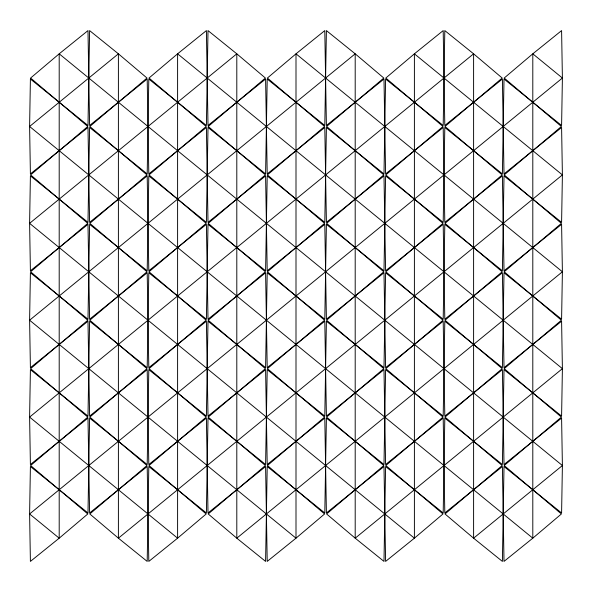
<?xml version="1.0" encoding="UTF-8"?>
<svg xmlns="http://www.w3.org/2000/svg" width="592" height="592" viewBox="0 0 592 592"><rect width="100%" height="100%" fill="white"/><g stroke="black" fill="none" stroke-linecap="round" stroke-linejoin="round"><path stroke-width="0.89" d="M30.407 79.025L29.6 126.473L30.407 173.922L87.993 127.465L89.607 222.355L147.193 175.898L148.807 270.796L206.393 224.331L208.007 319.229L265.593 272.771L267.207 367.669L324.793 321.204L326.407 416.102L383.993 369.645L385.607 464.535L443.193 418.078L444.807 512.975L502.393 466.518L504.007 561.408L532.8 538.18L561.394 513.967L504.206 465.527L561.394 417.094L504.206 368.653L561.394 320.22L504.206 271.78L561.394 223.347L504.206 174.906L561.394 126.473L504.206 78.033L532.8 53.82L561.593 30.592L562.4 78.033L561.593 125.482L504.007 79.025L502.393 173.922L444.807 127.465L443.193 222.355L385.607 175.898L383.993 270.796L326.407 224.331L324.793 319.229L267.207 272.771L265.593 367.669L208.007 321.204L206.393 416.102L148.807 369.645L147.193 464.535L89.607 418.078L87.993 512.975L30.407 466.518L29.6 513.967L30.407 561.408L59.2 538.18L87.794 513.967L30.606 465.527L87.794 417.094L30.606 368.653L87.794 320.22L30.606 271.78L87.794 223.347L30.606 174.906L87.794 126.473L30.606 78.033L59.2 53.82L87.993 30.592L89.607 125.482L147.193 79.025L148.807 173.922L206.393 127.465L208.007 222.355L265.593 175.898L267.207 270.796L324.793 224.331L326.407 319.229L383.993 272.771L385.607 367.669L443.193 321.204L444.807 416.102L502.393 369.645L504.007 464.535L561.593 418.078L562.4 465.527L561.593 512.975L504.007 466.518L502.393 561.408L473.6 538.18L445.006 513.967L502.194 465.527L445.006 417.094L502.194 368.653L445.006 320.22L502.194 271.78L445.006 223.347L502.194 174.906L445.006 126.473L502.194 78.033L473.6 53.82L444.807 30.592L443.193 125.482L385.607 79.025L383.993 173.922L326.407 127.465L324.793 222.355L267.207 175.898L265.593 270.796L208.007 224.331L206.393 319.229L148.807 272.771L147.193 367.669L89.607 321.204L87.993 416.102L30.407 369.645L29.6 417.094L30.407 464.535L87.993 418.078L89.607 512.975L147.193 466.518L148.807 561.408L177.6 538.18L206.194 513.967L149.006 465.527L206.194 417.094L149.006 368.653L206.194 320.22L149.006 271.78L206.194 223.347L149.006 174.906L206.194 126.473L149.006 78.033L177.6 53.82L206.393 30.592L208.007 125.482L265.593 79.025L267.207 173.922L324.793 127.465L326.407 222.355L383.993 175.898L385.607 270.796L443.193 224.331L444.807 319.229L502.393 272.771L504.007 367.669L561.593 321.204L562.4 368.653L561.593 416.102L504.007 369.645L502.393 464.535L444.807 418.078L443.193 512.975L385.607 466.518L383.993 561.408L355.2 538.18L326.606 513.967L383.794 465.527L326.606 417.094L383.794 368.653L326.606 320.22L383.794 271.78L326.606 223.347L383.794 174.906L326.606 126.473L383.794 78.033L355.2 53.82L326.407 30.592L324.793 125.482L267.207 79.025L265.593 173.922L208.007 127.465L206.393 222.355L148.807 175.898L147.193 270.796L89.607 224.331L87.993 319.229L30.407 272.771L29.6 320.22L30.407 367.669L87.993 321.204L89.607 416.102L147.193 369.645L148.807 464.535L206.393 418.078L208.007 512.975L265.593 466.518L267.207 561.408L296 538.18L324.594 513.967L267.406 465.527L324.594 417.094L267.406 368.653L324.594 320.22L267.406 271.78L324.594 223.347L267.406 174.906L324.594 126.473L267.406 78.033L296 53.82L324.793 30.592L326.407 125.482L383.993 79.025L385.607 173.922L443.193 127.465L444.807 222.355L502.393 175.898L504.007 270.796L561.593 224.331L562.4 271.78L561.593 319.229L504.007 272.771L502.393 367.669L444.807 321.204L443.193 416.102L385.607 369.645L383.993 464.535L326.407 418.078L324.793 512.975L267.207 466.518L265.593 561.408L236.8 538.18L208.206 513.967L265.394 465.527L208.206 417.094L265.394 368.653L208.206 320.22L265.394 271.78L208.206 223.347L265.394 174.906L208.206 126.473L265.394 78.033L236.8 53.82L208.007 30.592L206.393 125.482L148.807 79.025L147.193 173.922L89.607 127.465L87.993 222.355L30.407 175.898L29.6 223.347L30.407 270.796L87.993 224.331L89.607 319.229L147.193 272.771L148.807 367.669L206.393 321.204L208.007 416.102L265.593 369.645L267.207 464.535L324.793 418.078L326.407 512.975L383.993 466.518L385.607 561.408L414.4 538.18L442.994 513.967L385.806 465.527L442.994 417.094L385.806 368.653L442.994 320.22L385.806 271.78L442.994 223.347L385.806 174.906L442.994 126.473L385.806 78.033L414.4 53.82L443.193 30.592L444.807 125.482L502.393 79.025L504.007 173.922L561.593 127.465L562.4 174.906L561.593 222.355L504.007 175.898L502.393 270.796L444.807 224.331L443.193 319.229L385.607 272.771L383.993 367.669L326.407 321.204L324.793 416.102L267.207 369.645L265.593 464.535L208.007 418.078L206.393 512.975L148.807 466.518L147.193 561.408L118.4 538.18L89.806 513.967L146.994 465.527L89.806 417.094L146.994 368.653L89.806 320.22L146.994 271.78L89.806 223.347L146.994 174.906L89.806 126.473L146.994 78.033L118.4 53.82L89.607 30.592L87.993 125.482L30.407 79.025M118.4 53.82L29.6 126.473L532.8 538.18L532.8 53.82L562.4 78.033L29.6 513.967L59.2 538.18L59.2 53.82L562.4 465.527L473.6 538.18L473.6 53.82L29.6 417.094L177.6 538.18L177.6 53.82L562.4 368.653L355.2 538.18L355.2 53.82L29.6 320.22L296 538.18L296 53.82L562.4 271.78L236.8 538.18L236.8 53.82L29.6 223.347L414.4 538.18L414.4 53.82L562.4 174.906L118.4 538.18L118.4 53.82"/></g></svg>
